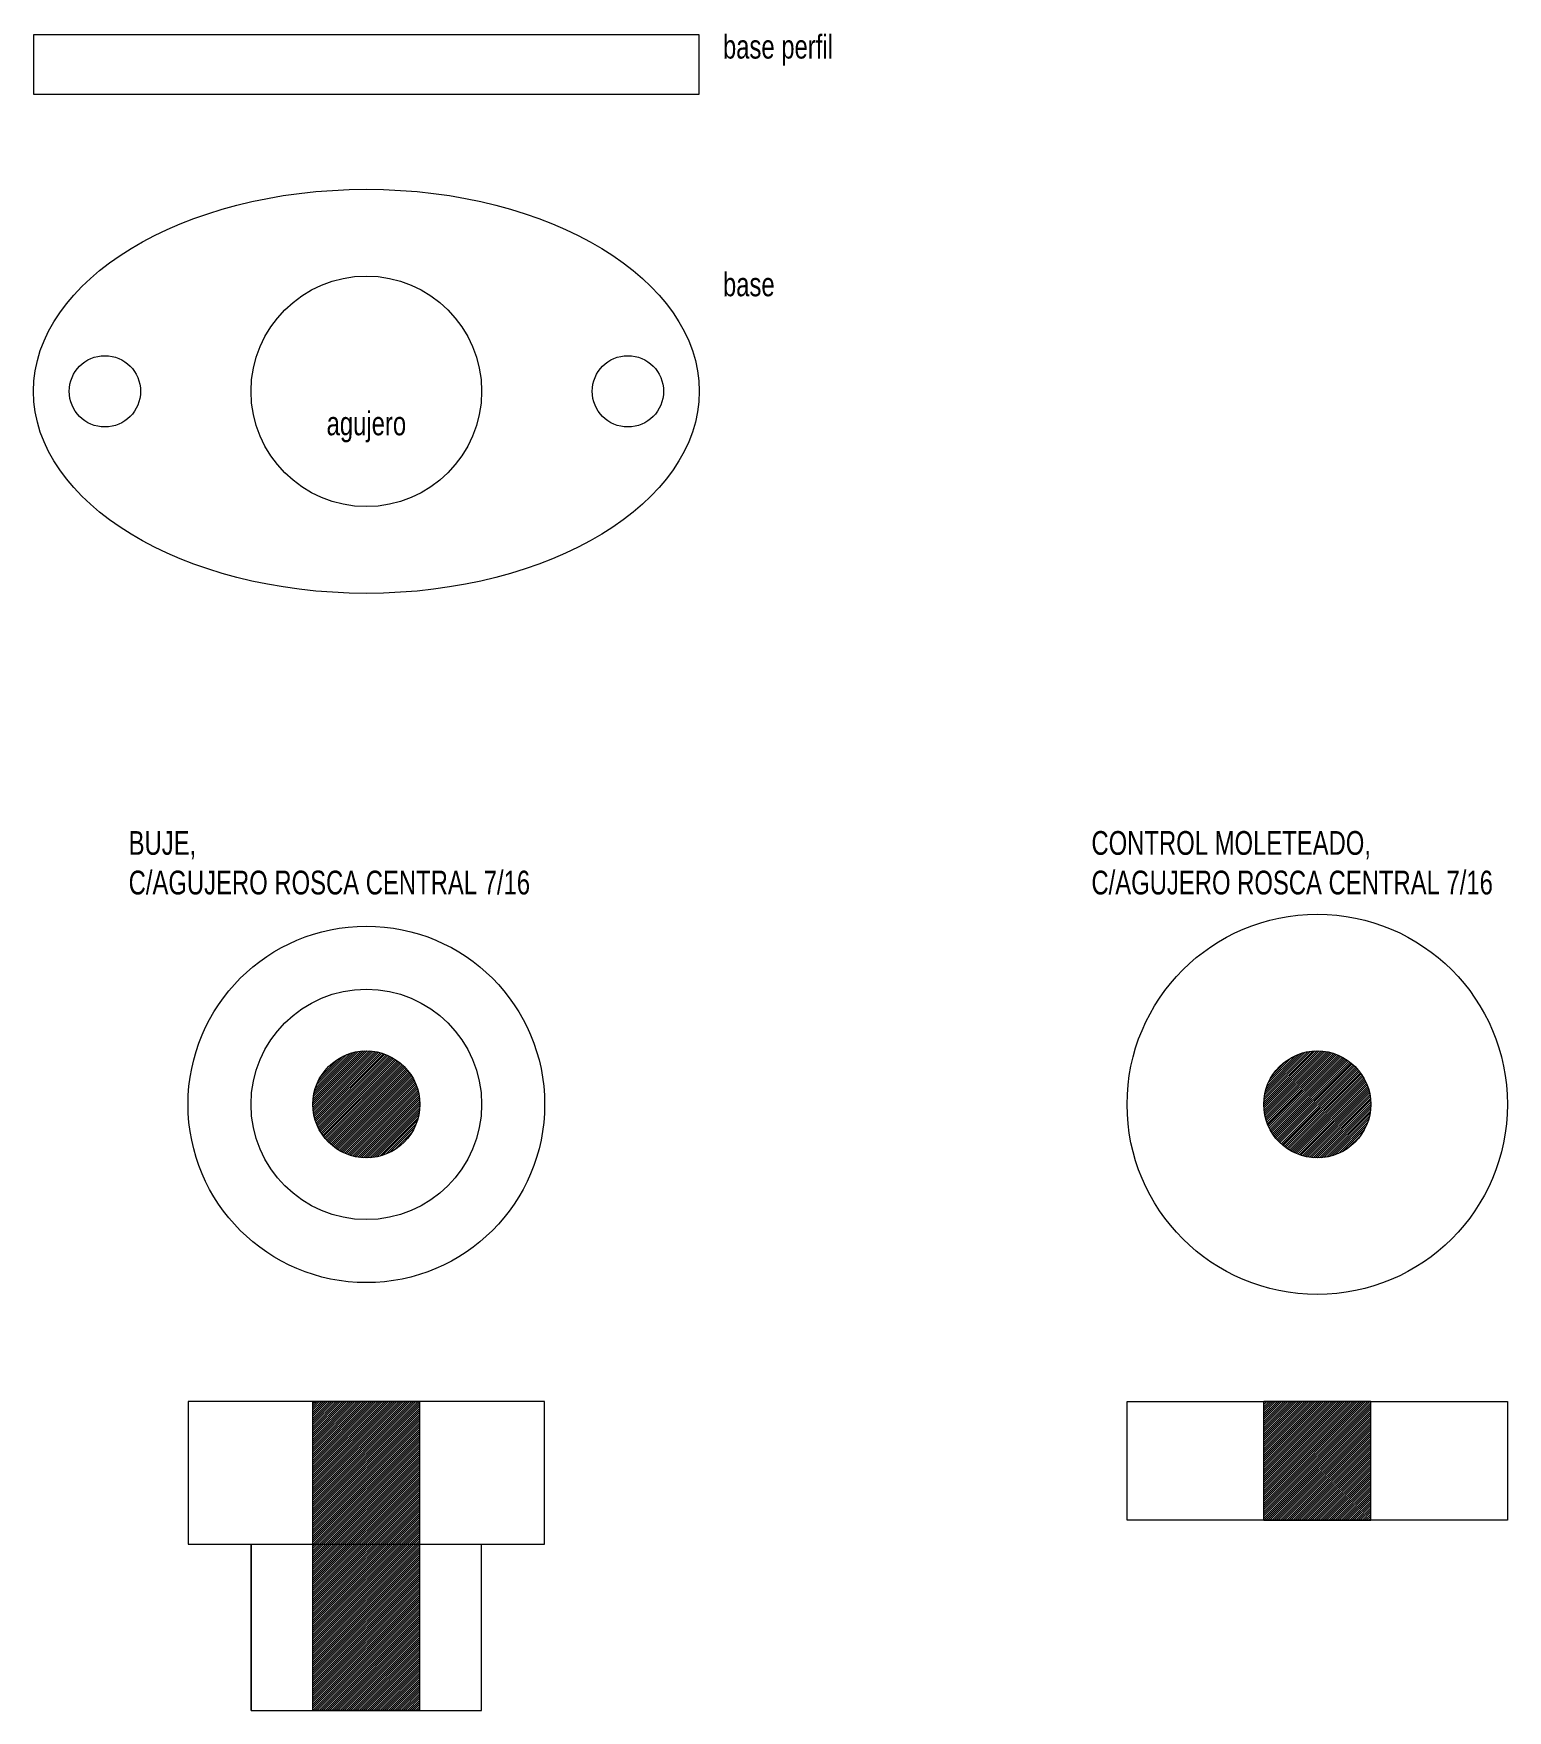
# Model space of a CAD drawing. Extents: x -28 to 96, y -51 to 90.
import ezdxf

# ---------------------------------------------------------------- set-up
doc = ezdxf.new("R2010")
doc.units = 0
for name, color, linetype, lineweight in [('base', 7, 'CONTINUOUS', 0), ('inferior', 7, 'CONTINUOUS', 0), ('lateral', 7, 'CONTINUOUS', 0), ('medidas', 5, 'CONTINUOUS', 0), ('roscas', 4, 'CONTINUOUS', 0)]:
    doc.layers.add(name, color=color, linetype=linetype, lineweight=lineweight)
doc.styles.get("Standard").update_dxf_attribs({"font": 'txt', "width": 0.75})
pattern_1 = [(45, (0, 0), (-0.08838835, 0.08838835), [])]

msp = doc.modelspace()

# ---------------------------------------------------------------- hatches: boundary and pattern name
at = {"layer": 'roscas'}
h = msp.add_hatch(dxfattribs=at)
h.set_pattern_fill('ANSI31', color=256, style=0)
h.set_pattern_definition(pattern_1)
edge = h.paths.add_edge_path()
edge.add_arc((0, 0), 4.5, 0, 360)
edge.add_arc((80, 0), 4.5, 0, 360)
h = msp.add_hatch(dxfattribs=at)
h.set_pattern_fill('ANSI31', color=256, style=0)
h.set_pattern_definition(pattern_1)
edge = h.paths.add_edge_path()
edge.add_line((-4.5, -51), (-4.5, -25))
edge.add_line((-4.5, -25), (4.5, -25))
edge.add_line((4.5, -25), (4.5, -51))
edge.add_line((4.5, -51), (-4.5, -51))
edge.add_line((75.5, -35), (75.5, -25))
edge.add_line((75.5, -25), (84.5, -25))
edge.add_line((84.5, -25), (84.5, -35))
edge.add_line((84.5, -35), (75.5, -35))

# ---------------------------------------------------------------- linework, layer by layer
at = {"layer": 'base'}
for p, q in [((64, -25), (96, -25)), ((64, -35), (64, -25)), ((96, -25), (96, -35)), ((96, -35), (64, -35))]:
    msp.add_line(p, q, dxfattribs=at)
for centre, radius in [((80, 0), 16), ((0, 0), 15), ((0, 0), 9.7)]:
    msp.add_circle(centre, radius, dxfattribs=at)
at = {"layer": 'inferior'}
for centre, radius in [((0, 60), 9.7), ((-22, 60), 3), ((22, 60), 3)]:
    msp.add_circle(centre, radius, dxfattribs=at)
msp.add_ellipse((0, 60), major_axis=(-28, 0), ratio=0.607143, dxfattribs=at)
at = {"layer": 'lateral'}
for p, q in [((28, 90), (-28, 90)), ((-28, 90), (-28, 85)), ((28, 85), (28, 90)), ((-28, 85), (28, 85)), ((15, -25), (-15, -25)), ((-15, -25), (-15, -25)), ((-15, -25), (-15, -37)), ((15, -37), (15, -25)), ((-15, -37), (15, -37)), ((-9.7, -51), (-9.7, -37)), ((-9.7, -37), (-9.7, -51)), ((9.7, -51), (9.7, -37)), ((-9.7, -51), (9.7, -51))]:
    msp.add_line(p, q, dxfattribs=at)
at = {"layer": 'roscas'}
for p, q in [((-4.5, -51), (-4.5, -25)), ((-4.5, -25), (4.5, -25)), ((4.5, -51), (4.5, -25)), ((75.5, -35), (75.5, -25)), ((84.5, -25), (75.5, -25)), ((84.5, -35), (84.5, -25)), ((75.5, -35), (84.5, -35)), ((4.5, -51), (-4.5, -51))]:
    msp.add_line(p, q, dxfattribs=at)
for centre in [(0, 0), (80, 0)]:
    msp.add_circle(centre, 4.5, dxfattribs=at)

# ---------------------------------------------------------------- texts
at = {"layer": 'medidas', "char_height": 2, "width": 100}
for s, insert, attachment_point in [('base perfil', (30, 90), 1), ('base', (30, 70), 1), ('agujero', (0, 57), 5), ('BUJE,\\~\\PC/AGUJERO\\~ROSCA\\~CENTRAL\\~7/16', (-20, 23), 1), ('CONTROL\\~MOLETEADO,\\~\\PC/AGUJERO\\~ROSCA\\~CENTRAL\\~7/16', (61, 23), 1)]:
    msp.add_mtext(s, dxfattribs=dict(at, insert=insert, attachment_point=attachment_point))

doc.saveas('drawing.dxf')
